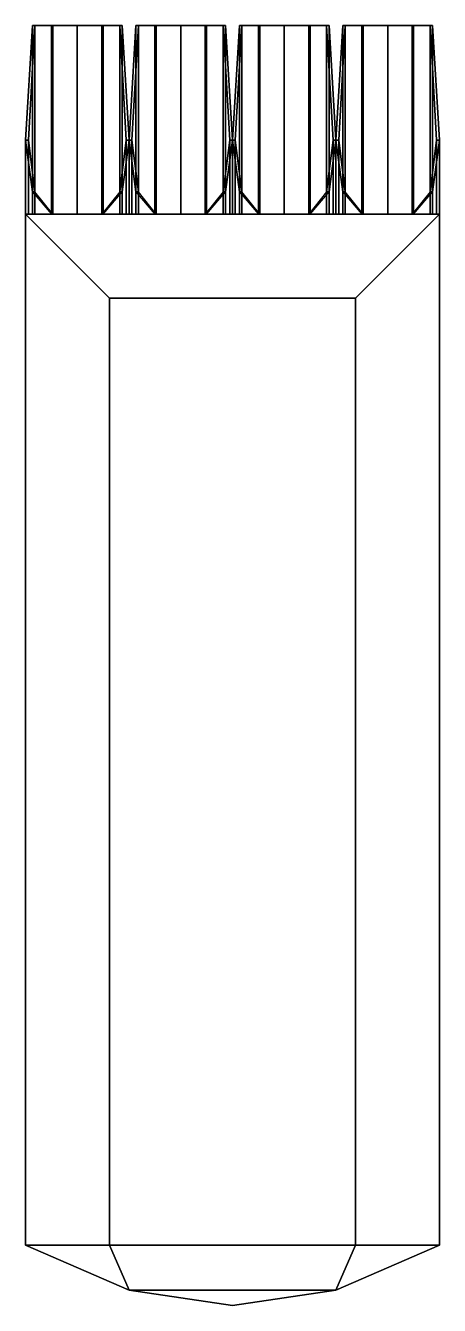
# Model space of a CAD drawing. Extents: x -1.48 to 1.48, y -3.91 to 5.25.
import ezdxf

# ---------------------------------------------------------------- set-up
doc = ezdxf.new("R2010")
doc.units = 0
doc.layers.add('TURRET', color=2, linetype='CONTINUOUS')

msp = doc.modelspace()

# ---------------------------------------------------------------- linework, layer by layer
at = {"layer": 'TURRET'}
for points in [[(-1.4304, 5.25, 0.875), (-1.48, 4.43, 0.69), (-1.48, 3.9, 0.69), (-1.4304, 3.9, 0.875)], [(-1.4131, 5.25, 0.865), (-1.46, 4.43, 0.69), (-1.48, 4.43, 0.69), (-1.4304, 5.25, 0.875)], [(-1.46, 4.43, 0.69), (-1.4131, 5.25, 0.865), (-1.4131, 3.9, 0.865), (-1.46, 3.9, 0.69)], [(-1.295, 5.25, 1.0104), (-1.4304, 5.25, 0.875), (-1.4304, 3.9, 0.875), (-1.295, 3.9, 1.0104)], [(-1.4131, 5.25, 0.865), (-1.285, 5.25, 0.9931), (-1.285, 3.9, 0.9931), (-1.4131, 3.9, 0.865)], [(-1.11, 5.25, 1.06), (-1.295, 5.25, 1.0104), (-1.295, 3.9, 1.0104), (-1.11, 3.9, 1.06)], [(-1.285, 5.25, 0.9931), (-1.11, 5.25, 1.04), (-1.11, 3.9, 1.04), (-1.285, 3.9, 0.9931)], [(-0.925, 5.25, 1.0104), (-1.11, 5.25, 1.06), (-1.11, 3.9, 1.06), (-0.925, 3.9, 1.0104)], [(-1.11, 5.25, 1.04), (-0.935, 5.25, 0.9931), (-0.935, 3.9, 0.9931), (-1.11, 3.9, 1.04)], [(-0.935, 5.25, 0.9931), (-0.8069, 5.25, 0.865), (-0.8069, 3.9, 0.865), (-0.935, 3.9, 0.9931)], [(-0.7896, 5.25, 0.875), (-0.925, 5.25, 1.0104), (-0.925, 3.9, 1.0104), (-0.7896, 3.9, 0.875)], [(-0.8069, 5.25, 0.865), (-0.76, 4.43, 0.69), (-0.76, 3.9, 0.69), (-0.8069, 3.9, 0.865)], [(-0.76, 4.43, 0.69), (-0.8069, 5.25, 0.865), (-0.7896, 5.25, 0.875), (-0.74, 4.43, 0.69)], [(-0.74, 4.43, 0.69), (-0.7896, 5.25, 0.875), (-0.7896, 3.9, 0.875), (-0.74, 3.9, 0.69)], [(-0.6731, 5.25, 0.865), (-0.72, 4.43, 0.69), (-0.74, 4.43, 0.69), (-0.6904, 5.25, 0.875)], [(-0.6904, 5.25, 0.875), (-0.74, 4.43, 0.69), (-0.74, 3.9, 0.69), (-0.6904, 3.9, 0.875)], [(-0.72, 4.43, 0.69), (-0.6731, 5.25, 0.865), (-0.6731, 3.9, 0.865), (-0.72, 3.9, 0.69)], [(-0.545, 5.25, 0.9931), (-0.6731, 5.25, 0.865), (-0.6904, 5.25, 0.875), (-0.555, 5.25, 1.0104)], [(-0.555, 5.25, 1.0104), (-0.6904, 5.25, 0.875), (-0.6904, 3.9, 0.875), (-0.555, 3.9, 1.0104)], [(-0.6731, 5.25, 0.865), (-0.545, 5.25, 0.9931), (-0.545, 3.9, 0.9931), (-0.6731, 3.9, 0.865)], [(-0.37, 5.25, 1.04), (-0.545, 5.25, 0.9931), (-0.555, 5.25, 1.0104), (-0.37, 5.25, 1.06)], [(-0.37, 5.25, 1.06), (-0.555, 5.25, 1.0104), (-0.555, 3.9, 1.0104), (-0.37, 3.9, 1.06)], [(-0.545, 5.25, 0.9931), (-0.37, 5.25, 1.04), (-0.37, 3.9, 1.04), (-0.545, 3.9, 0.9931)], [(-0.195, 5.25, 0.9931), (-0.37, 5.25, 1.04), (-0.37, 5.25, 1.06), (-0.185, 5.25, 1.0104)], [(-0.37, 5.25, 1.04), (-0.195, 5.25, 0.9931), (-0.195, 3.9, 0.9931), (-0.37, 3.9, 1.04)], [(-0.185, 5.25, 1.0104), (-0.37, 5.25, 1.06), (-0.37, 3.9, 1.06), (-0.185, 3.9, 1.0104)], [(-0.0669, 5.25, 0.865), (-0.195, 5.25, 0.9931), (-0.185, 5.25, 1.0104), (-0.0496, 5.25, 0.875)], [(-0.195, 5.25, 0.9931), (-0.0669, 5.25, 0.865), (-0.0669, 3.9, 0.865), (-0.195, 3.9, 0.9931)], [(-0.0496, 5.25, 0.875), (-0.185, 5.25, 1.0104), (-0.185, 3.9, 1.0104), (-0.0496, 3.9, 0.875)], [(-0.02, 4.43, 0.69), (-0.0669, 5.25, 0.865), (-0.0496, 5.25, 0.875), (0, 4.43, 0.69)], [(-0.0669, 5.25, 0.865), (-0.02, 4.43, 0.69), (-0.02, 3.9, 0.69), (-0.0669, 3.9, 0.865)], [(0, 4.43, 0.69), (-0.0496, 5.25, 0.875), (-0.0496, 3.9, 0.875), (0, 3.9, 0.69)], [(0.0669, 5.25, 0.865), (0.02, 4.43, 0.69), (0, 4.43, 0.69), (0.0496, 5.25, 0.875)], [(0.0496, 5.25, 0.875), (0, 4.43, 0.69), (0, 3.9, 0.69), (0.0496, 3.9, 0.875)], [(0.02, 4.43, 0.69), (0.0669, 5.25, 0.865), (0.0669, 3.9, 0.865), (0.02, 3.9, 0.69)], [(0.195, 5.25, 0.9931), (0.0669, 5.25, 0.865), (0.0496, 5.25, 0.875), (0.185, 5.25, 1.0104)], [(0.185, 5.25, 1.0104), (0.0496, 5.25, 0.875), (0.0496, 3.9, 0.875), (0.185, 3.9, 1.0104)], [(0.0669, 5.25, 0.865), (0.195, 5.25, 0.9931), (0.195, 3.9, 0.9931), (0.0669, 3.9, 0.865)], [(0.37, 5.25, 1.04), (0.195, 5.25, 0.9931), (0.185, 5.25, 1.0104), (0.37, 5.25, 1.06)], [(0.37, 5.25, 1.06), (0.185, 5.25, 1.0104), (0.185, 3.9, 1.0104), (0.37, 3.9, 1.06)], [(0.195, 5.25, 0.9931), (0.37, 5.25, 1.04), (0.37, 3.9, 1.04), (0.195, 3.9, 0.9931)], [(0.545, 5.25, 0.9931), (0.37, 5.25, 1.04), (0.37, 5.25, 1.06), (0.555, 5.25, 1.0104)], [(0.37, 5.25, 1.04), (0.545, 5.25, 0.9931), (0.545, 3.9, 0.9931), (0.37, 3.9, 1.04)], [(0.555, 5.25, 1.0104), (0.37, 5.25, 1.06), (0.37, 3.9, 1.06), (0.555, 3.9, 1.0104)], [(0.6731, 5.25, 0.865), (0.545, 5.25, 0.9931), (0.555, 5.25, 1.0104), (0.6904, 5.25, 0.875)], [(0.545, 5.25, 0.9931), (0.6731, 5.25, 0.865), (0.6731, 3.9, 0.865), (0.545, 3.9, 0.9931)], [(0.6904, 5.25, 0.875), (0.555, 5.25, 1.0104), (0.555, 3.9, 1.0104), (0.6904, 3.9, 0.875)], [(0.72, 4.43, 0.69), (0.6731, 5.25, 0.865), (0.6904, 5.25, 0.875), (0.74, 4.43, 0.69)], [(0.6731, 5.25, 0.865), (0.72, 4.43, 0.69), (0.72, 3.9, 0.69), (0.6731, 3.9, 0.865)], [(0.74, 4.43, 0.69), (0.6904, 5.25, 0.875), (0.6904, 3.9, 0.875), (0.74, 3.9, 0.69)], [(0.8069, 5.25, 0.865), (0.76, 4.43, 0.69), (0.74, 4.43, 0.69), (0.7896, 5.25, 0.875)], [(0.7896, 5.25, 0.875), (0.74, 4.43, 0.69), (0.74, 3.9, 0.69), (0.7896, 3.9, 0.875)], [(0.76, 4.43, 0.69), (0.8069, 5.25, 0.865), (0.8069, 3.9, 0.865), (0.76, 3.9, 0.69)], [(0.935, 5.25, 0.9931), (0.8069, 5.25, 0.865), (0.7896, 5.25, 0.875), (0.925, 5.25, 1.0104)], [(0.925, 5.25, 1.0104), (0.7896, 5.25, 0.875), (0.7896, 3.9, 0.875), (0.925, 3.9, 1.0104)], [(0.8069, 5.25, 0.865), (0.935, 5.25, 0.9931), (0.935, 3.9, 0.9931), (0.8069, 3.9, 0.865)], [(1.11, 5.25, 1.04), (0.935, 5.25, 0.9931), (0.925, 5.25, 1.0104), (1.11, 5.25, 1.06)], [(1.11, 5.25, 1.06), (0.925, 5.25, 1.0104), (0.925, 3.9, 1.0104), (1.11, 3.9, 1.06)], [(0.935, 5.25, 0.9931), (1.11, 5.25, 1.04), (1.11, 3.9, 1.04), (0.935, 3.9, 0.9931)], [(1.285, 5.25, 0.9931), (1.11, 5.25, 1.04), (1.11, 5.25, 1.06), (1.295, 5.25, 1.0104)], [(1.11, 5.25, 1.04), (1.285, 5.25, 0.9931), (1.285, 3.9, 0.9931), (1.11, 3.9, 1.04)], [(1.295, 5.25, 1.0104), (1.11, 5.25, 1.06), (1.11, 3.9, 1.06), (1.295, 3.9, 1.0104)], [(1.4131, 5.25, 0.865), (1.285, 5.25, 0.9931), (1.295, 5.25, 1.0104), (1.4304, 5.25, 0.875)], [(1.285, 5.25, 0.9931), (1.4131, 5.25, 0.865), (1.4131, 3.9, 0.865), (1.285, 3.9, 0.9931)], [(1.4304, 5.25, 0.875), (1.295, 5.25, 1.0104), (1.295, 3.9, 1.0104), (1.4304, 3.9, 0.875)], [(1.46, 4.43, 0.69), (1.4131, 5.25, 0.865), (1.4304, 5.25, 0.875), (1.48, 4.43, 0.69)], [(1.4131, 5.25, 0.865), (1.46, 4.43, 0.69), (1.46, 3.9, 0.69), (1.4131, 3.9, 0.865)], [(1.48, 4.43, 0.69), (1.4304, 5.25, 0.875), (1.4304, 3.9, 0.875), (1.48, 3.9, 0.69)], [(-1.48, 4.43, 0.69), (-1.4304, 4.06, 0.505), (-1.4304, 3.9, 0.505), (-1.48, 3.9, 0.69)], [(-1.46, 4.43, 0.69), (-1.4131, 4.06, 0.515), (-1.4304, 4.06, 0.505), (-1.48, 4.43, 0.69)], [(-1.4131, 4.06, 0.515), (-1.46, 4.43, 0.69), (-1.46, 3.9, 0.69), (-1.4131, 3.9, 0.515)], [(-0.8069, 4.06, 0.515), (-0.76, 4.43, 0.69), (-0.74, 4.43, 0.69), (-0.7896, 4.06, 0.505)], [(-0.76, 4.43, 0.69), (-0.8069, 4.06, 0.515), (-0.8069, 3.9, 0.515), (-0.76, 3.9, 0.69)], [(-0.7896, 4.06, 0.505), (-0.74, 4.43, 0.69), (-0.74, 3.9, 0.69), (-0.7896, 3.9, 0.505)], [(-0.72, 4.43, 0.69), (-0.6731, 4.06, 0.515), (-0.6904, 4.06, 0.505), (-0.74, 4.43, 0.69)], [(-0.74, 4.43, 0.69), (-0.6904, 4.06, 0.505), (-0.6904, 3.9, 0.505), (-0.74, 3.9, 0.69)], [(-0.6731, 4.06, 0.515), (-0.72, 4.43, 0.69), (-0.72, 3.9, 0.69), (-0.6731, 3.9, 0.515)], [(-0.0669, 4.06, 0.515), (-0.02, 4.43, 0.69), (0, 4.43, 0.69), (-0.0496, 4.06, 0.505)], [(-0.02, 4.43, 0.69), (-0.0669, 4.06, 0.515), (-0.0669, 3.9, 0.515), (-0.02, 3.9, 0.69)], [(-0.0496, 4.06, 0.505), (0, 4.43, 0.69), (0, 3.9, 0.69), (-0.0496, 3.9, 0.505)], [(0.02, 4.43, 0.69), (0.0669, 4.06, 0.515), (0.0496, 4.06, 0.505), (0, 4.43, 0.69)], [(0, 4.43, 0.69), (0.0496, 4.06, 0.505), (0.0496, 3.9, 0.505), (0, 3.9, 0.69)], [(0.0669, 4.06, 0.515), (0.02, 4.43, 0.69), (0.02, 3.9, 0.69), (0.0669, 3.9, 0.515)], [(0.6731, 4.06, 0.515), (0.72, 4.43, 0.69), (0.74, 4.43, 0.69), (0.6904, 4.06, 0.505)], [(0.72, 4.43, 0.69), (0.6731, 4.06, 0.515), (0.6731, 3.9, 0.515), (0.72, 3.9, 0.69)], [(0.6904, 4.06, 0.505), (0.74, 4.43, 0.69), (0.74, 3.9, 0.69), (0.6904, 3.9, 0.505)], [(0.76, 4.43, 0.69), (0.8069, 4.06, 0.515), (0.7896, 4.06, 0.505), (0.74, 4.43, 0.69)], [(0.74, 4.43, 0.69), (0.7896, 4.06, 0.505), (0.7896, 3.9, 0.505), (0.74, 3.9, 0.69)], [(0.8069, 4.06, 0.515), (0.76, 4.43, 0.69), (0.76, 3.9, 0.69), (0.8069, 3.9, 0.515)], [(1.4131, 4.06, 0.515), (1.46, 4.43, 0.69), (1.48, 4.43, 0.69), (1.4304, 4.06, 0.505)], [(1.46, 4.43, 0.69), (1.4131, 4.06, 0.515), (1.4131, 3.9, 0.515), (1.46, 3.9, 0.69)], [(1.4304, 4.06, 0.505), (1.48, 4.43, 0.69), (1.48, 3.9, 0.69), (1.4304, 3.9, 0.505)], [(-1.4304, 4.06, 0.505), (-1.295, 3.9, 0.3696), (-1.295, 3.9, 0.3696), (-1.4304, 3.9, 0.505)], [(-1.285, 3.9, 0.3869), (-1.4131, 4.06, 0.515), (-1.4131, 3.9, 0.515), (-1.285, 3.9, 0.3869)], [(-0.8069, 4.06, 0.515), (-0.935, 3.9, 0.3869), (-0.935, 3.9, 0.3869), (-0.8069, 3.9, 0.515)], [(-0.925, 3.9, 0.3696), (-0.7896, 4.06, 0.505), (-0.7896, 3.9, 0.505), (-0.925, 3.9, 0.3696)], [(-0.6904, 4.06, 0.505), (-0.555, 3.9, 0.3696), (-0.555, 3.9, 0.3696), (-0.6904, 3.9, 0.505)], [(-0.545, 3.9, 0.3869), (-0.6731, 4.06, 0.515), (-0.6731, 3.9, 0.515), (-0.545, 3.9, 0.3869)], [(-0.0669, 4.06, 0.515), (-0.195, 3.9, 0.3869), (-0.195, 3.9, 0.3869), (-0.0669, 3.9, 0.515)], [(-0.185, 3.9, 0.3696), (-0.0496, 4.06, 0.505), (-0.0496, 3.9, 0.505), (-0.185, 3.9, 0.3696)], [(0.0496, 4.06, 0.505), (0.185, 3.9, 0.3696), (0.185, 3.9, 0.3696), (0.0496, 3.9, 0.505)], [(0.195, 3.9, 0.3869), (0.0669, 4.06, 0.515), (0.0669, 3.9, 0.515), (0.195, 3.9, 0.3869)], [(0.6731, 4.06, 0.515), (0.545, 3.9, 0.3869), (0.545, 3.9, 0.3869), (0.6731, 3.9, 0.515)], [(0.555, 3.9, 0.3696), (0.6904, 4.06, 0.505), (0.6904, 3.9, 0.505), (0.555, 3.9, 0.3696)], [(0.7896, 4.06, 0.505), (0.925, 3.9, 0.3696), (0.925, 3.9, 0.3696), (0.7896, 3.9, 0.505)], [(0.935, 3.9, 0.3869), (0.8069, 4.06, 0.515), (0.8069, 3.9, 0.515), (0.935, 3.9, 0.3869)], [(1.4131, 4.06, 0.515), (1.285, 3.9, 0.3869), (1.285, 3.9, 0.3869), (1.4131, 3.9, 0.515)], [(1.295, 3.9, 0.3696), (1.4304, 4.06, 0.505), (1.4304, 3.9, 0.505), (1.295, 3.9, 0.3696)], [(1.48, 3.9, 1.17), (1.48, 3.9), (-1.48, 3.9), (-1.48, 3.9, 1.17)], [(-1.48, 3.9), (-1.48, -3.48), (-1.48, -3.48, 1.17), (-1.48, 3.9, 1.17)], [(1.48, 3.9), (1.48, -3.48), (-1.48, -3.48), (-1.48, 3.9)], [(-1.48, 3.9, 1.17), (-1.48, -3.48, 1.17), (-0.88, -3.48, 1.49), (-0.88, 3.3, 1.46)], [(0.88, 3.3, 1.46), (1.48, 3.9, 1.17), (-1.48, 3.9, 1.17), (-0.88, 3.3, 1.46)], [(0.88, -3.48, 1.49), (1.48, -3.48, 1.17), (1.48, 3.9, 1.17), (0.88, 3.3, 1.46)], [(1.48, -3.48, 1.17), (1.48, -3.48), (1.48, 3.9), (1.48, 3.9, 1.17)], [(-0.88, 3.3, 1.46), (-0.88, -3.48, 1.49), (0.88, -3.48, 1.49), (0.88, 3.3, 1.46)], [(-1.48, -3.48, 1.17), (-1.48, -3.48), (-0.74, -3.8), (-0.74, -3.8, 1.17)], [(-0.74, -3.8), (-1.48, -3.48), (1.48, -3.48), (0.74, -3.8)], [(-0.88, -3.48, 1.49), (-1.48, -3.48, 1.17), (-0.74, -3.8, 1.17), (-0.74, -3.8, 1.38)], [(0.74, -3.8, 1.38), (0.88, -3.48, 1.49), (-0.88, -3.48, 1.49), (-0.74, -3.8, 1.38)], [(0.74, -3.8), (1.48, -3.48), (1.48, -3.48, 1.17), (0.74, -3.8, 1.17)], [(0.74, -3.8, 1.17), (1.48, -3.48, 1.17), (0.88, -3.48, 1.49), (0.74, -3.8, 1.38)], [(-0.74, -3.8), (0, -3.91), (0, -3.91, 1.17), (-0.74, -3.8, 1.17)], [(0.74, -3.8), (0, -3.91), (0, -3.91), (-0.74, -3.8)], [(-0.74, -3.8, 1.17), (0, -3.91, 1.17), (0, -3.91, 1.17), (-0.74, -3.8, 1.38)], [(-0.74, -3.8, 1.38), (0, -3.91, 1.17), (0, -3.91, 1.17), (0.74, -3.8, 1.38)], [(0, -3.91, 1.17), (0, -3.91), (0.74, -3.8), (0.74, -3.8, 1.17)], [(0, -3.91, 1.17), (0, -3.91, 1.17), (0.74, -3.8, 1.17), (0.74, -3.8, 1.38)]]:
    msp.add_3dface(points, dxfattribs=at)

doc.saveas('drawing.dxf')
